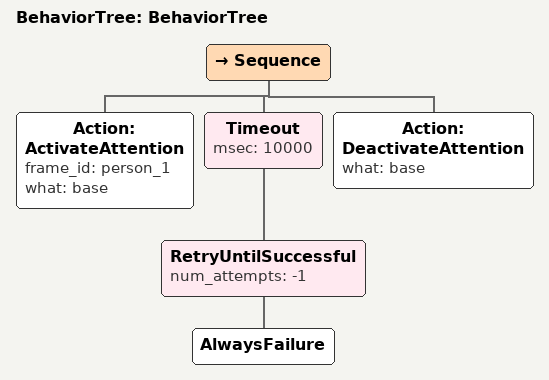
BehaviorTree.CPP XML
<?xml version="1.0"?>
<root main_tree_to_execute="BehaviorTree">
    <BehaviorTree ID="BehaviorTree">
        <Sequence>
            <Action ID="ActivateAttention" frame_id="person_1" what="base"/>
            <Timeout msec="10000">
                <RetryUntilSuccessful num_attempts="-1">
                    <AlwaysFailure/>
                </RetryUntilSuccessful>
            </Timeout>
            <Action ID="DeactivateAttention" what="base"/>
        </Sequence>
    </BehaviorTree>
</root>
